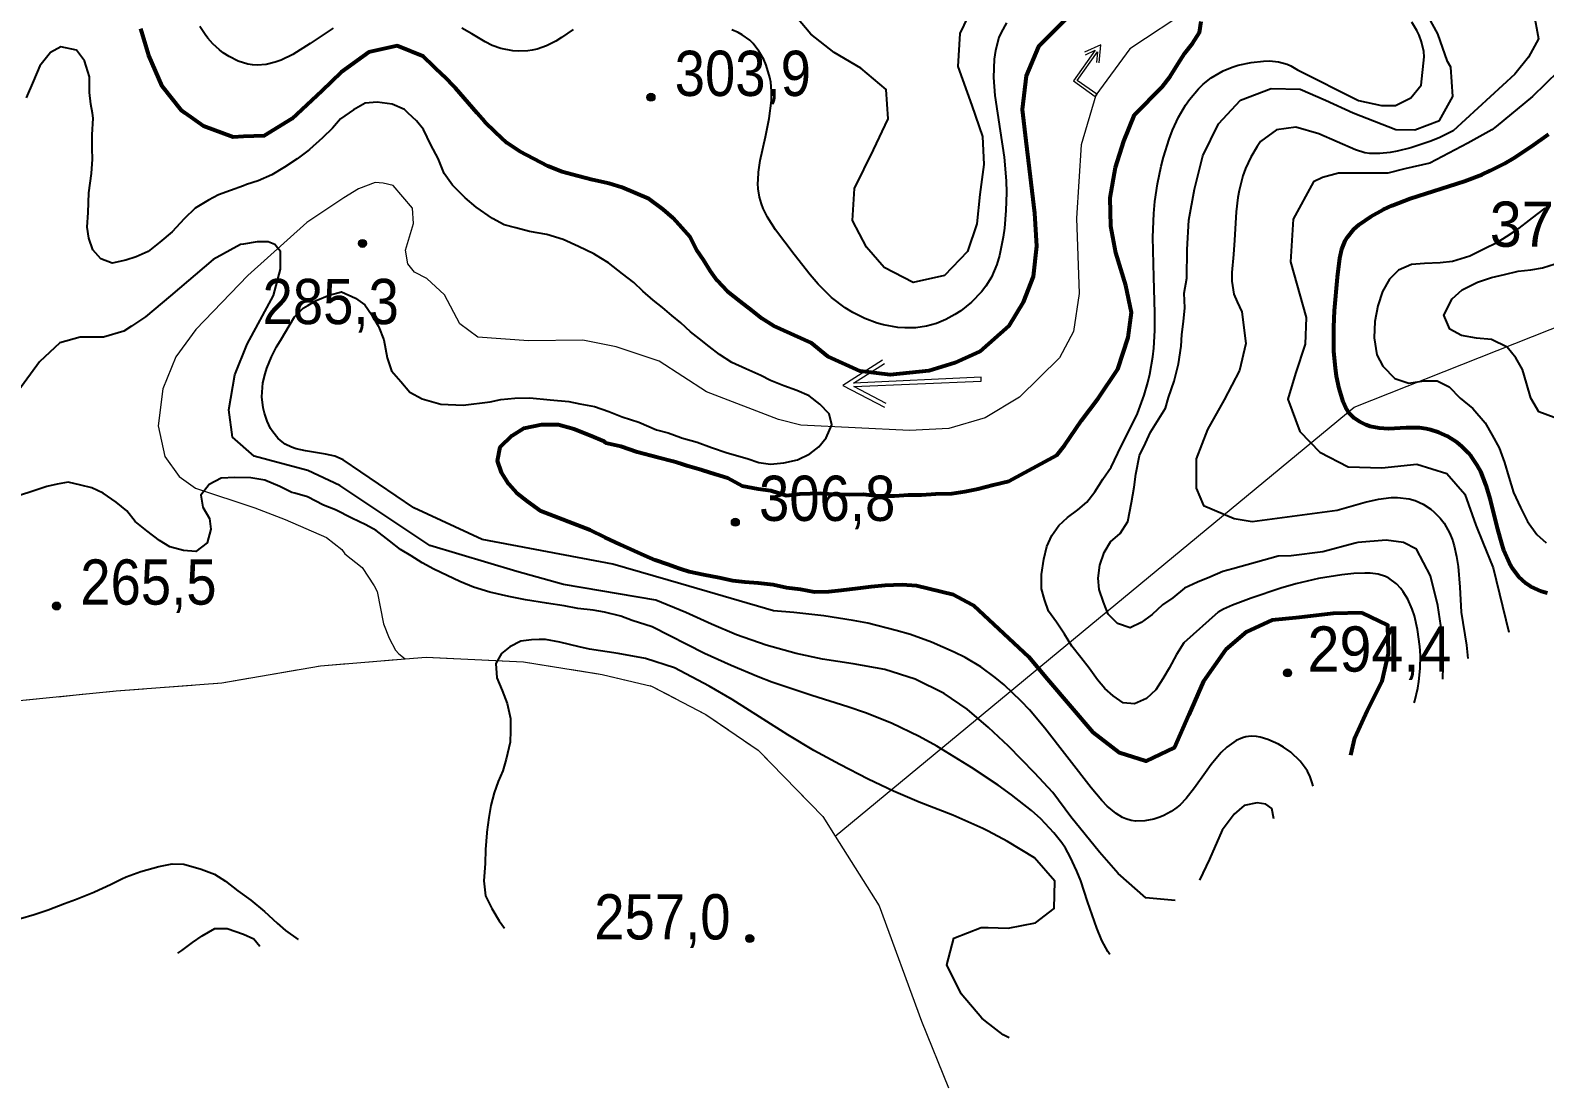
# Model space of a CAD drawing. Header units: metres. Extents: x 545098 to 555652, y 1854398 to 1862642.
# Drawn here: x 552745 to 553314, y 1857845 to 1858242 of the extents above; entities that cross this region are included whole.
import ezdxf
from ezdxf.enums import TextEntityAlignment as Align

# ---------------------------------------------------------------- set-up
doc = ezdxf.new("R2010")
doc.units = ezdxf.units.M
doc.header["$LTSCALE"] = 6.8
doc.linetypes.add('SHORT_DASHED', pattern=[2.7, 1.5, -1.2])
for name, color, linetype, lineweight in [('1', 7, 'Continuous', 25), ('2', 7, 'Continuous', 53), ('34', 7, 'Continuous', 13), ('35', 7, 'Continuous', 13), ('44', 7, 'Continuous', 13), ('45', 7, 'SHORT_DASHED', 13), ('5', 7, 'Continuous', 13)]:
    doc.layers.add(name, color=color, linetype=linetype, lineweight=lineweight)

msp = doc.modelspace()

# ---------------------------------------------------------------- hatches: boundary and pattern name
at = {"layer": '5'}
for points in [[(552979.53, 1858216.8, 1), (552976.53, 1858216.8, 1)], [(552871.17, 1858161.88, 1), (552868.17, 1858161.88, 1)], [(553011.21, 1858057.11, 1), (553008.21, 1858057.11, 1)], [(552756.26, 1858025.64, 1), (552753.26, 1858025.64, 1)], [(553218.64, 1858000.48, 1), (553215.64, 1858000.48, 1)], [(553016.62, 1857900.68, 1), (553013.62, 1857900.68, 1)]]:
    msp.add_hatch(color=256, dxfattribs=at).paths.add_polyline_path(points)

# ---------------------------------------------------------------- linework, layer by layer
at = {"layer": '1'}
for points in [[(553180.11, 1858170.57), (553182.21, 1858182.33), (553185.29, 1858194.85), (553191.22, 1858206.86), (553199.48, 1858215.73), (553210.97, 1858220.15), (553221.86, 1858219.88), (553231.41, 1858215.68), (553241.77, 1858210.98), (553257.76, 1858204.64), (553264.89, 1858204.59), (553274.26, 1858208.1), (553279.16, 1858217.09), (553278.52, 1858228.08), (553277.26, 1858230.2), (553273.58, 1858240.63), (553264.66, 1858256.94)], [(553101.55, 1858180.24), (553100.43, 1858169.24), (553096.88, 1858158.81), (553088.32, 1858149.81), (553076.5, 1858147.17), (553065.59, 1858152.81), (553058.95, 1858160.48), (553053.74, 1858170.48), (553054.52, 1858182.5), (553061.65, 1858197.03), (553067.1, 1858208.66), (553066.38, 1858219.75), (553056.9, 1858227.72), (553046.82, 1858233.68), (553038.02, 1858240.55), (553029.32, 1858250.97)], [(553111.53, 1858244.8), (553109.54, 1858241.16), (553108.74, 1858239.26), (553107.41, 1858234.42), (553106.93, 1858231.07), (553106.73, 1858224.26), (553107.2, 1858217.51), (553109.17, 1858204.21), (553110.66, 1858194.26), (553111.4, 1858185.42), (553111.51, 1858180.97), (553111.35, 1858174.29), (553110.78, 1858167.6), (553110.32, 1858164.26), (553108.95, 1858157.36), (553107.94, 1858154.02), (553105.88, 1858149.26), (553103.78, 1858145.87), (553102.14, 1858143.75), (553098.41, 1858139.86), (553094.38, 1858136.59), (553092.22, 1858135.15)], [(553098.52, 1858250.15), (553094.09, 1858240.79), (553093.25, 1858228.43), (553098.6, 1858213.73), (553102.51, 1858202.06), (553103.06, 1858191.49), (553101.55, 1858180.24)], [(553166.88, 1858149.25), (553166.53, 1858164.26), (553166.9, 1858173.16), (553167.32, 1858177.6), (553168.27, 1858184.25), (553169.65, 1858190.91), (553170.51, 1858194.26), (553172.67, 1858201.08), (553173.97, 1858204.44), (553176.22, 1858209.3), (553178.86, 1858213.87), (553180.34, 1858216.01), (553183.63, 1858219.95), (553185.45, 1858221.72), (553188.41, 1858224.08), (553192.98, 1858226.73), (553196.29, 1858228.1), (553198.6, 1858228.84), (553203.41, 1858229.93), (553208.06, 1858230.44), (553210.38, 1858230.46), (553213.76, 1858230.13), (553216.93, 1858229.29), (553218.41, 1858228.65), (553220.9, 1858227.09), (553243.79, 1858215.62), (553252.44, 1858213.69), (553257.73, 1858213.69), (553263.5, 1858216.58), (553267.34, 1858221.39), (553268.47, 1858232.06), (553268.29, 1858233.97), (553267.48, 1858237.62), (553266.53, 1858240.21), (553265.74, 1858241.88), (553263.86, 1858245.08)], [(553309.57, 1858249.01), (553311.4, 1858238.82), (553307.65, 1858231.88), (553302.54, 1858225.44), (553279.33, 1858204.26), (553274.39, 1858201.7), (553270.89, 1858200.26), (553263.41, 1858197.84), (553258.27, 1858196.54), (553255.66, 1858196.05), (553251.77, 1858195.63), (553247.99, 1858195.72), (553246.17, 1858195.99), (553242.71, 1858197.09), (553228.89, 1858203.11), (553220.24, 1858205.52), (553213.03, 1858204.56), (553207, 1858200.18), (553205.67, 1858198.27), (553203.33, 1858194.26), (553201.38, 1858190.01), (553200.37, 1858187.24), (553198.93, 1858181.8), (553198.45, 1858179.12), (553197.83, 1858173.81), (553197.24, 1858163.15), (553196.85, 1858157.7), (553196.23, 1858151.02), (553196.2, 1858147.7), (553197.01, 1858142.85), (553198.19, 1858139.94), (553199.96, 1858136.14), (553201.49, 1858124.24), (553199.09, 1858114.14), (553193.32, 1858103.07), (553187.07, 1858092.01), (553182.75, 1858080.95), (553182.86, 1858069.94), (553185.58, 1858063.4), (553197.02, 1858058.5), (553203.89, 1858057.38), (553235.76, 1858061.6), (553246.34, 1858064.67), (553251.33, 1858065.78), (553256.11, 1858066.37), (553258.41, 1858066.42), (553262.87, 1858065.92), (553265.01, 1858065.33), (553268.11, 1858063.95), (553271, 1858062), (553272.21, 1858060.96), (553274.44, 1858058.65), (553275.9, 1858056.75), (553278.08, 1858052.88), (553279.16, 1858050.13), (553279.36, 1858049.48), (553279.74, 1858048.22), (553280.63, 1858044.26), (553281.2, 1858040.49), (553281.85, 1858032.67), (553282.39, 1858023.28), (553284.35, 1858010.86), (553284.81, 1858005.9)], [(552810.53, 1858240.41), (552808.62, 1858243.44)], [(552858.71, 1858242.78), (552849.99, 1858236.98), (552843.47, 1858232.91), (552839.08, 1858230.77), (552836.87, 1858229.95), (552833.52, 1858229.13), (552830.13, 1858228.86), (552828.41, 1858228.98), (552826.61, 1858229.27), (552823.03, 1858230.39), (552819.56, 1858232.1), (552817.36, 1858233.53), (552815.97, 1858234.59), (552813.41, 1858236.93), (552811.61, 1858238.97), (552810.53, 1858240.41)], [(552948.82, 1858242.23), (552944.47, 1858239.22), (552942.24, 1858237.89), (552938.81, 1858236.19), (552935.25, 1858234.95), (552933.41, 1858234.53), (552931.75, 1858234.28), (552928.36, 1858234.12), (552926.08, 1858234.27), (552921.61, 1858235.14), (552918.41, 1858236.3), (552915.77, 1858237.62), (552910.74, 1858240.67), (552906.94, 1858242.79)], [(553092.22, 1858135.15), (553088.82, 1858133.29), (553085.25, 1858131.83), (553083.41, 1858131.26), (553081.46, 1858130.8), (553077.48, 1858130.23), (553073.44, 1858130.14), (553070.75, 1858130.33), (553065.4, 1858131.25), (553062.99, 1858131.92), (553058.3, 1858133.66), (553053.83, 1858135.9), (553051.01, 1858137.64), (553045.79, 1858141.63), (553040.83, 1858146.57), (553037.78, 1858150.14), (553031.84, 1858157.68), (553024.76, 1858166.97), (553021.75, 1858171.78), (553020.16, 1858175.06), (553019.52, 1858176.73), (553018.79, 1858179.26), (553018.3, 1858182.35), (553018.19, 1858184.45), (553018.26, 1858185.8), (553018.4, 1858188.71), (553019.03, 1858193.06), (553020.99, 1858201.97), (553022.44, 1858208.78), (553023.29, 1858215.65), (553023.33, 1858219.1), (553023.01, 1858222.54), (553022.71, 1858224.26), (553021.34, 1858228.85), (553020.36, 1858231.06), (553018.55, 1858234.18), (553016.35, 1858236.97), (553015.1, 1858238.21), (553012.34, 1858240.32), (553010.83, 1858241.16), (553008.41, 1858242.11)], [(552886.86, 1858210.88), (552885.42, 1858212.21), (552880.77, 1858214.21), (552875.16, 1858214.99), (552870.62, 1858214.61), (552866.34, 1858212.07), (552861.43, 1858208.71), (552858.37, 1858205.21), (552854.59, 1858201.63), (552849.82, 1858197.18), (552849.17, 1858196.7), (552845.11, 1858193.67), (552840.36, 1858190.51), (552835.56, 1858187.72), (552830.52, 1858185.44), (552826.11, 1858183.98), (552825.02, 1858183.58), (552820.14, 1858181.78), (552815.57, 1858180.12), (552811.77, 1858178.18), (552806.81, 1858175.18), (552802.72, 1858171.19), (552798.19, 1858166.23), (552793.52, 1858162.35), (552789.18, 1858158.88), (552784.65, 1858156.85), (552780.77, 1858155.64), (552775.59, 1858154.45), (552771.34, 1858156.13), (552768.36, 1858159.43), (552766.9, 1858163.84), (552766.21, 1858167.98), (552766.63, 1858173.54), (552766.82, 1858180.91), (552767.94, 1858188.2), (552768.2, 1858193.56), (552768.07, 1858197.58), (552768.17, 1858202.74), (552768.5, 1858209.02), (552768.21, 1858210.85), (552767.68, 1858214.24), (552767.14, 1858218.58), (552767.15, 1858224.46), (552765.31, 1858230.47), (552762.24, 1858234.5), (552756.39, 1858235.8), (552752.43, 1858233.66), (552748.47, 1858228.58), (552746.04, 1858222.96), (552743.34, 1858216.57)], [(553318.95, 1858226.66), (553309.12, 1858217.06), (553295.46, 1858205.78), (553293.92, 1858204.59), (553284.9, 1858199.56), (553270.6, 1858192.08), (553261.23, 1858189.91), (553254.75, 1858188.3), (553236.24, 1858188.3)], [(552840.65, 1858086.49), (552838.91, 1858087.77), (552837.85, 1858088.77), (552835.98, 1858091.08), (552835.17, 1858092.36), (552833.82, 1858095.13), (552832.82, 1858098.1), (552832.35, 1858100.14), (552831.91, 1858104.26), (552831.92, 1858106.03), (552832.29, 1858109.5), (552833.06, 1858112.87), (552833.76, 1858115.05), (552835.49, 1858119.26), (552837.41, 1858123.04), (552838.83, 1858125.47), (552844.16, 1858134.25), (552847.42, 1858137.59), (552849.17, 1858138.61), (552852.22, 1858140.38), (552857.11, 1858142.46), (552861.72, 1858143.76), (552866.98, 1858141.28), (552870.59, 1858138.79), (552873.05, 1858135.24), (552875.58, 1858130.88), (552875.84, 1858130.44), (552877.71, 1858125.72), (552878.92, 1858118.89), (552880.62, 1858113.96), (552884.05, 1858109.97), (552887.48, 1858105.99), (552892.02, 1858103.43), (552899.04, 1858101.54), (552907.54, 1858101.12), (552917.67, 1858102.36), (552921.6, 1858103.22), (552926.87, 1858103.68), (552932.54, 1858103.83), (552940.16, 1858103.11), (552947.21, 1858102.51), (552951.36, 1858101.56), (552956.81, 1858100.57), (552962.18, 1858098.67), (552967.2, 1858096.71), (552973.5, 1858094.73), (552980.09, 1858091.87), (552984.45, 1858090.76), (552989.21, 1858088.91), (552989.46, 1858088.81), (552995.36, 1858087.15), (553000.74, 1858085.24), (553006.68, 1858083.21), (553014.11, 1858081.01), (553018.51, 1858079.53), (553022.98, 1858078.98), (553027.89, 1858079.4), (553033.07, 1858080.59), (553037.75, 1858082.82), (553041.1, 1858085.43), (553043.79, 1858088.89), (553045.95, 1858093.74), (553044.9, 1858097.83), (553041.51, 1858101.46), (553037.45, 1858104.63), (553032.8, 1858106.63), (553027.99, 1858108.42), (553022.97, 1858110.37), (553019.25, 1858112.3), (553013.63, 1858114.73), (553008.37, 1858117.2), (553003.78, 1858120.13), (552999.92, 1858123.14), (552996.27, 1858125.99), (552992.82, 1858128.69), (552989.27, 1858132.11), (552985.82, 1858134.8), (552982.32, 1858137.86), (552978.87, 1858140.56), (552974.97, 1858143.93), (552971.63, 1858147.19), (552967.36, 1858150.52), (552962.08, 1858154.65), (552959.17, 1858156.41), (552956.53, 1858158), (552950.86, 1858160.79), (552945.04, 1858163.38), (552938.94, 1858165.2), (552932.36, 1858166.41), (552927.24, 1858167.8), (552922.88, 1858168.91), (552918.54, 1858171.31), (552912.33, 1858175.51), (552908.23, 1858179.04), (552903.42, 1858183.77), (552900.31, 1858188.16), (552898.15, 1858193.77), (552895.31, 1858198.93), (552892.59, 1858204.65), (552889.97, 1858208), (552886.86, 1858210.88)], [(553236.24, 1858188.3), (553230.25, 1858186.67), (553226.94, 1858184.98), (553219.25, 1858171.01), (553218.26, 1858154.97), (553224.15, 1858134.08), (553223.78, 1858124.04), (553220.09, 1858112.95), (553217.19, 1858103.35), (553221.69, 1858091.22), (553229.21, 1858083.44), (553239.87, 1858077.99), (553252.6, 1858077.62), (553265.66, 1858078.91), (553276.94, 1858075.46), (553283.7, 1858067.69), (553287.82, 1858056.06), (553290.49, 1858049.48), (553294.34, 1858039.98), (553300.22, 1858015.82)], [(553313.76, 1858175.16), (553309.05, 1858171.46), (553302.88, 1858166.79), (553299.2, 1858164.38), (553295.53, 1858161.98), (553291.42, 1858159.92), (553285.63, 1858157.08), (553279.14, 1858155.14), (553274.46, 1858154.6), (553268.56, 1858154.31), (553263.67, 1858153.94), (553258.78, 1858151.79), (553255.41, 1858148.43), (553252.79, 1858143.78), (553251.04, 1858138.44), (553249.94, 1858132.58), (553249.67, 1858126.43), (553250.61, 1858120.02), (553252.88, 1858115.74), (553257.37, 1858111.12), (553262.71, 1858109.37), (553268.34, 1858110.22), (553273.29, 1858110.2), (553277.89, 1858107.97), (553281.94, 1858103.7), (553286.73, 1858099.9), (553291.31, 1858094.51), (553294.02, 1858089.88), (553296.56, 1858085.04), (553298.58, 1858079.54), (553300.21, 1858074), (553302.06, 1858068.29), (553304.69, 1858062.67), (553307.27, 1858057.43), (553310.81, 1858052.51), (553314.33, 1858049.36)], [(553275.46, 1857998.17), (553275.56, 1858002.86), (553275.46, 1858013.27), (553273.59, 1858025.83), (553270.82, 1858036.99), (553265.62, 1858046.98), (553260.68, 1858049.48), (553254.18, 1858050.33), (553243.47, 1858049.48), (553242.55, 1858049.3), (553230.38, 1858045.97), (553218.53, 1858044.51), (553213.62, 1858044.32), (553196.64, 1858039.66), (553192.87, 1858038.62), (553187.99, 1858036.48), (553183.27, 1858034.55), (553178.38, 1858032.4), (553174.06, 1858028.73), (553170.22, 1858026.11), (553166.29, 1858022.5), (553162.1, 1858019.44), (553157.99, 1858017.38), (553153.26, 1858019.01), (553149.69, 1858022.55), (553147.98, 1858027.09), (553146.43, 1858031.85), (553145.94, 1858036.14), (553146.56, 1858040.96), (553148.19, 1858045.69), (553150.68, 1858049.73), (553154.27, 1858052.91), (553157.1, 1858057.39), (553158.46, 1858064.47), (553159.56, 1858070.32), (553160.18, 1858075.14), (553161.53, 1858082.21), (553163.77, 1858086.82), (553165.65, 1858090.99), (553168.15, 1858095.03), (553171.33, 1858099.95), (553172.44, 1858104.03), (553174.49, 1858110.19), (553176.11, 1858116.7), (553177.11, 1858123.34), (553177.4, 1858127.72), (553178.02, 1858132.54), (553178.6, 1858137.74), (553178.36, 1858143.25), (553179.29, 1858148.89), (553179.42, 1858159.63), (553180.11, 1858170.57)], [(553174.95, 1857915.03), (553163.93, 1857916.01), (553153.46, 1857925.15), (553146.46, 1857933.1), (553135.79, 1857946.4), (553128.97, 1857955.56), (553122.14, 1857962.99), (553112.32, 1857972.96), (553104.79, 1857979.98), (553096.75, 1857986.84), (553088.17, 1857992.76), (553077.2, 1857998.08), (553065.89, 1858001.73), (553054.02, 1858003.93), (553042.41, 1858005.72), (553032.58, 1858007.84), (553021.24, 1858010.96), (553010.12, 1858014.85), (553000.81, 1858018.87), (552991.15, 1858023.16), (552979.83, 1858027.78), (552945.15, 1858033.67), (552927.7, 1858038.58), (552894.98, 1858048.4), (552861.15, 1858070.87), (552849.16, 1858076.6), (552839.28, 1858079.14), (552829.04, 1858081.96), (552820.86, 1858089.12), (552819.48, 1858099.38), (552821.73, 1858112.55), (552826.33, 1858124.08), (552836.25, 1858142.38), (552838.83, 1858152.19), (552838.83, 1858158.9), (552836.77, 1858161.48), (552834.19, 1858162.52), (552830.06, 1858162.52), (552825.02, 1858161.67), (552823.87, 1858161.48), (552813.55, 1858155.8), (552797.56, 1858142.14), (552788.14, 1858134.32), (552782.93, 1858130.85), (552779.96, 1858128.87), (552772.33, 1858126.68), (552763.6, 1858126.68), (552755.97, 1858124.5), (552748.33, 1858117.41), (552736.88, 1858101.58)], [(553317.3, 1858096.5), (553311.52, 1858098.59), (553308.55, 1858103.78), (553306.92, 1858109.32), (553305.33, 1858114.47), (553302.84, 1858118.93), (553299.61, 1858122.9), (553293.74, 1858125.78), (553288.15, 1858126.31), (553282.51, 1858127.24), (553278.07, 1858129.69), (553275.88, 1858134.97), (553278.93, 1858141.05), (553282.68, 1858144.45), (553288.48, 1858147.3), (553293.8, 1858149.1), (553298.61, 1858150.26), (553303.81, 1858151.45), (553308.49, 1858152), (553312.95, 1858152.71), (553317.71, 1858154.25)], [(553264.72, 1857989.28), (553264.95, 1857990.03), (553266.07, 1857994.82), (553266.47, 1857997.25), (553266.95, 1858002.16), (553267.02, 1858007.09), (553266.84, 1858010.37), (553266, 1858016.85), (553264.79, 1858022), (553263.95, 1858024.51), (553262.31, 1858028.16), (553260.62, 1858030.93), (553259.65, 1858032.22), (553258.03, 1858033.99), (553255.23, 1858036.07), (553253.93, 1858036.7), (553251.14, 1858037.54), (553248.17, 1858037.93), (553246.13, 1858038), (553241.99, 1858037.83), (553237.46, 1858037.39), (553228.7, 1858035.96), (553220.21, 1858033.91), (553214.61, 1858032.28), (553203.41, 1858028.57), (553196.4, 1858025.97), (553193.04, 1858024.46), (553191.05, 1858023.28), (553178.14, 1858011.74), (553175.37, 1858007.36), (553172.69, 1858002.25), (553170.25, 1857998.28), (553167.64, 1857994.11), (553164.18, 1857990.93), (553159.65, 1857988.9), (553155.38, 1857989.29), (553151.57, 1857991.94), (553148.48, 1857994.68), (553145.7, 1857997.83), (553142.59, 1858002.22), (553139.52, 1858006.25), (553136.05, 1858010.59), (553133.3, 1858015.03), (553130.35, 1858019.62), (553127.29, 1858023.65), (553125.82, 1858028.06), (553124.77, 1858032.15), (553124.67, 1858037.46), (553125.6, 1858043.27), (553126.67, 1858047.99), (553128.56, 1858052.08), (553131.21, 1858055.89), (553134.51, 1858058.87), (553138.38, 1858061.73), (553141.69, 1858064.71), (553144.7, 1858068.57), (553147.79, 1858073.36), (553150.91, 1858077.78), (553153.39, 1858083.04), (553160.71, 1858097.95), (553163.29, 1858104.9), (553164.64, 1858109.63), (553165.39, 1858112.82), (553166.49, 1858119.26), (553166.86, 1858122.56), (553167.26, 1858129.19), (553167.32, 1858135.86), (553166.88, 1858149.25)], [(553226.76, 1857957.88), (553226.43, 1857959.24), (553225.64, 1857961.49), (553224.62, 1857963.55), (553223.8, 1857964.87), (553221.86, 1857967.37), (553218.31, 1857970.7), (553215.61, 1857972.61), (553213.7, 1857973.72), (553209.68, 1857975.52), (553206.88, 1857976.37), (553205.48, 1857976.63), (553203.41, 1857976.74), (553201.47, 1857976.5), (553200.22, 1857976.15), (553197.79, 1857975.07), (553194.38, 1857972.64), (553192.25, 1857970.63), (553188.41, 1857966.09), (553186.26, 1857963.12), (553182.24, 1857957.33), (553179.1, 1857953.33), (553176.77, 1857950.95), (553175.49, 1857949.86), (553173.41, 1857948.37), (553170.67, 1857946.88), (553169.21, 1857946.27), (553166.95, 1857945.52), (553163.48, 1857944.86), (553160.05, 1857944.83), (553158.41, 1857945.08), (553156.43, 1857945.67), (553155.17, 1857946.21), (553152.77, 1857947.63), (553149.43, 1857950.41), (553147.35, 1857952.59), (553143.41, 1857957.33), (553126.02, 1857979.73), (553120.16, 1857986.61), (553117.12, 1857989.87), (553110.71, 1857995.99), (553107.31, 1857998.81), (553101.88, 1858002.72), (553096, 1858006.23), (553091.89, 1858008.34), (553083.41, 1858012.04), (553075.5, 1858014.88), (553070.18, 1858016.49), (553059.42, 1858019.15), (553053.97, 1858020.23), (553042.93, 1858021.95), (553031.68, 1858023.2), (553024.04, 1858023.85), (552989.21, 1858033.93), (552963.69, 1858041.31), (552914.61, 1858050.58), (552888.98, 1858062.59), (552862.39, 1858080.58), (552859.22, 1858081.91), (552855.71, 1858082.74), (552848.3, 1858083.91), (552844.71, 1858084.73), (552843.01, 1858085.32), (552840.65, 1858086.49)], [(552887.9, 1858044.48), (552883.93, 1858046.93), (552879.87, 1858050.1), (552874.79, 1858054.06), (552870.86, 1858056.15), (552865.6, 1858058.62), (552859.52, 1858061.73), (552855.08, 1858063.57), (552849, 1858066.68), (552844.26, 1858068.02), (552843.11, 1858068.34), (552838.61, 1858070.54), (552832.99, 1858072.97), (552827.75, 1858073.79), (552821.67, 1858073.96), (552816.56, 1858073.7), (552812.08, 1858071.31), (552808.91, 1858067.25), (552809.65, 1858062.75), (552812.19, 1858058.47), (552812.68, 1858054.49), (552811.3, 1858049.37), (552807.11, 1858046.1), (552802.48, 1858046.45), (552797.35, 1858047.83), (552793.38, 1858050.28), (552788.7, 1858053.93), (552784.24, 1858057.42), (552781.17, 1858061.45), (552777.11, 1858064.62), (552772.28, 1858068.06), (552767.99, 1858070.1), (552763.83, 1858071.06), (552759.11, 1858072.13), (552754.97, 1858071.44), (552751.04, 1858070.59), (552735.53, 1858065.37)], [(553150.37, 1857894.69), (553149.66, 1857895.74), (553147.39, 1857899.95), (553145.44, 1857904.59), (553142.02, 1857914.62), (553139.43, 1857922.31), (553138, 1857926.05), (553135.53, 1857931.37), (553133.67, 1857934.58), (553132.32, 1857936.61), (553129.38, 1857940.42), (553124.46, 1857945.63), (553120.91, 1857948.82), (553113.41, 1857954.72), (553108.49, 1857958.25), (553098.41, 1857964.98), (553085.38, 1857972.97), (553078.7, 1857976.65), (553068.41, 1857981.6), (553058.6, 1857985.48), (553051.93, 1857987.78), (553038.48, 1857992.06), (553023.41, 1857997.07), (553018.26, 1857999.01), (553008.11, 1858003.23), (552998.11, 1858007.82), (552978.41, 1858017.75), (552970.93, 1858020.19), (552966.69, 1858021.87), (552960.63, 1858023.33), (552956.32, 1858024.08), (552950.56, 1858024.66), (552945.47, 1858025.68), (552938.74, 1858026.69), (552930.88, 1858027.92), (552924.66, 1858029.18), (552917.48, 1858030.86), (552911.38, 1858032.68), (552906.17, 1858034.8), (552901.47, 1858037.15), (552896.41, 1858039.47), (552892.08, 1858041.87), (552887.9, 1858044.48)], [(553112.56, 1857863.41), (553110.32, 1857864.52), (553103.71, 1857869.68), (553102.35, 1857870.74), (553094.56, 1857879.88), (553089.13, 1857890.82), (553091.77, 1857900.82), (553102.02, 1857904.87), (553104.62, 1857904.81), (553112.15, 1857904.62), (553122.43, 1857906.52), (553129.51, 1857911.97), (553129.75, 1857922.26), (553122.02, 1857930.98), (553111.91, 1857937.15), (553104.62, 1857941.02), (553102.71, 1857942.03), (553091.46, 1857946.99), (553078.7, 1857951.97), (553069.06, 1857956.05), (553059.59, 1857960.58), (553048.92, 1857966.04), (553039.25, 1857971.29), (553029.37, 1857977.28), (553020.16, 1857983.13), (553008.51, 1857990.5), (552999.83, 1857995.56), (552986.83, 1858002.45), (552975.98, 1858005.95), (552965.76, 1858007.81), (552954.92, 1858009.37), (552951.07, 1858010.28), (552943.75, 1858012.1), (552938.39, 1858013.09), (552936, 1858013), (552933.18, 1858012.89), (552929.2, 1858012.43), (552925.01, 1858010.33), (552921.88, 1858007.75), (552919.69, 1858004.07), (552920.12, 1857998.68), (552922.08, 1857993.87), (552924.05, 1857989.06), (552925.32, 1857983.36), (552925.25, 1857978.72), (552925.14, 1857974.47), (552923.67, 1857968.06), (552922.36, 1857963.67), (552920.62, 1857959.64), (552919.09, 1857955.43), (552917.83, 1857950.65), (552917.14, 1857946.14), (552916.38, 1857940.61), (552916.36, 1857940.39), (552915.92, 1857934.11), (552915.73, 1857928.85), (552915.27, 1857922.34), (552915.92, 1857916.78), (552918.28, 1857912.01), (552921.05, 1857907.3), (552922.97, 1857904.54)], [(553205.73, 1857951.73), (553200.83, 1857950.64), (553197.02, 1857947.37), (553192.51, 1857941.35), (553187.83, 1857930.46), (553184.11, 1857922.6)], [(553212.03, 1857945.69), (553211.17, 1857949.55), (553208.99, 1857951.19), (553205.73, 1857951.73)], [(552741.2, 1857908.16), (552746.34, 1857909.71), (552751.63, 1857911.46), (552757.76, 1857913.87), (552761.81, 1857915.29), (552768.78, 1857918.11), (552768.97, 1857918.19), (552775.06, 1857920.96), (552779.29, 1857923.07), (552780.94, 1857923.89), (552786.39, 1857925.84), (552793.13, 1857927.77), (552798.15, 1857928.76), (552802.58, 1857928.57), (552809.04, 1857926.79), (552814.05, 1857924.84), (552816.88, 1857923.07), (552818.23, 1857922.23), (552822.9, 1857918.59), (552827.73, 1857915.14), (552832.85, 1857910.82), (552837.61, 1857906.45), (552840.7, 1857903.71), (552845.53, 1857900.26), (552845.54, 1857900.26)], [(552800.34, 1857895.22), (552801.82, 1857896.13), (552805.85, 1857899.2), (552809.4, 1857901.66), (552814.2, 1857904.45), (552818.79, 1857904.46), (552824.93, 1857902.28), (552828.81, 1857900.56), (552831.1, 1857897.76)]]:
    msp.add_lwpolyline(points, dxfattribs=at)
at = {"layer": '2'}
for points in [[(553133.62, 1858245.86), (553123.56, 1858235.91), (553118.91, 1858224.81), (553117.46, 1858212.16), (553118.8, 1858200.4), (553120.08, 1858190.03), (553122.14, 1858173.3), (553122.81, 1858160.92), (553121.53, 1858149.47), (553117.78, 1858139.77), (553112.42, 1858130.94), (553101.58, 1858121.23), (553092.21, 1858117.06), (553082.37, 1858114.02), (553067.83, 1858112.56), (553056.6, 1858113.86), (553044.42, 1858119.34), (553038.16, 1858124.48), (553024.09, 1858130.87), (553019.61, 1858133.71), (553015.91, 1858136.64), (553011.56, 1858140.09), (553006.77, 1858143.88), (553002.94, 1858147.98), (553000.36, 1858151.43), (552997.7, 1858155.67), (552995.3, 1858159.34), (552992.76, 1858164.19), (552989.58, 1858167.77), (552986.39, 1858171.35), (552982.65, 1858174.67), (552977.26, 1858178.59), (552972.26, 1858180.78), (552967.26, 1858182.96), (552962.36, 1858184.37), (552956.07, 1858185.81), (552950.77, 1858187.17), (552944.65, 1858188.83), (552939.26, 1858190.98), (552934, 1858193.72), (552928.75, 1858196.47), (552923.83, 1858199.66), (552919.61, 1858203.71), (552915.6, 1858207.59), (552912.73, 1858210.88), (552904.62, 1858220.19), (552900.13, 1858224.92), (552892.57, 1858232.15), (552882.63, 1858236.09), (552872.06, 1858233.82), (552861.71, 1858226.2), (552854.4, 1858219.28), (552843.12, 1858208.76), (552832.73, 1858202.32), (552825.02, 1858202.01), (552821.08, 1858201.85), (552809.93, 1858205.96), (552803.05, 1858210.85), (552801.69, 1858211.82), (552794.44, 1858220.93), (552789.36, 1858232.55), (552786.41, 1858242.51)], [(553152.49, 1858190.36), (553155.67, 1858200.32), (553159.61, 1858210.26), (553170.03, 1858220.76), (553173.04, 1858224.61), (553175.96, 1858229.2), (553178.57, 1858233.37), (553181.42, 1858237.03), (553184.03, 1858241.21), (553184.63, 1858245.32)], [(553270.8, 1858091.9), (553269.18, 1858092.26), (553266.75, 1858092.59), (553261.73, 1858092.6), (553255, 1858092.25), (553251.59, 1858092.43), (553248.19, 1858093.13), (553246.54, 1858093.69), (553244.22, 1858094.8), (553242.15, 1858096.24), (553241.24, 1858097.09), (553240.43, 1858098.02), (553239.07, 1858100.09), (553238.01, 1858102.39), (553236.5, 1858107.34), (553235.54, 1858112), (553235.08, 1858115.08), (553234.53, 1858121.23), (553234.46, 1858130.45), (553234.79, 1858136.64), (553235.9, 1858149.26), (553236.78, 1858156.32), (553237.58, 1858159.68), (553238.81, 1858162.81), (553239.63, 1858164.26), (553242.05, 1858167.23), (553244.01, 1858168.98), (553248.41, 1858172.03), (553253.2, 1858174.65), (553256.47, 1858176.17), (553263.15, 1858178.79), (553283.54, 1858185.31), (553290.17, 1858187.81), (553293.41, 1858189.25), (553298.63, 1858191.96), (553302.02, 1858193.97), (553308.67, 1858198.31), (553315.2, 1858202.91)], [(553245.21, 1858023.07), (553234.28, 1858022.8), (553221.46, 1858021.32), (553211.27, 1858020.28), (553201.71, 1858015.88), (553196.64, 1858011.59), (553193.83, 1858009.22), (553185.51, 1857997.34), (553180.07, 1857984.74), (553174.71, 1857972.47), (553163.96, 1857967.28), (553154, 1857970.46), (553144.13, 1857978.16), (553135.99, 1857987.58), (553127.07, 1857997.99), (553120, 1858006.57), (553099.45, 1858025.68), (553098.64, 1858026.11), (553091.71, 1858029.81), (553077.72, 1858033.16), (553072.34, 1858033.53), (553065.84, 1858033.36), (553060.77, 1858032.78), (553055.7, 1858032.19), (553049.46, 1858031.46), (553044.78, 1858030.92), (553039.45, 1858030.89), (553034.2, 1858031.87), (553028.99, 1858032.45), (553023.92, 1858033.64), (553018.32, 1858034.17), (553013.33, 1858034.58), (553008.74, 1858035.04), (553003.66, 1858036.22), (552997.8, 1858037.32), (552992.33, 1858038.47), (552989.21, 1858039.53), (552988.43, 1858039.79), (552984.3, 1858041.29), (552979.57, 1858042.91), (552975.61, 1858044.63), (552971.66, 1858046.34), (552966.45, 1858048.7), (552960.8, 1858051.4), (552955.15, 1858054.11), (552936.68, 1858061.32), (552931.65, 1858064.92), (552927.58, 1858068.09), (552924.61, 1858071.4), (552921.86, 1858075.83), (552920.4, 1858080.24), (552921.42, 1858085.32), (552925.84, 1858089.72), (552930.27, 1858092.47), (552936.9, 1858093.84), (552943.14, 1858093.87), (552949.03, 1858092.21), (552955.02, 1858089.83), (552960.44, 1858087.56), (552960.58, 1858087.17), (552961.01, 1858087), (552966.7, 1858085.68), (552972.87, 1858083.63), (552980.42, 1858081.54), (552986.32, 1858080.05), (552989.21, 1858079.16), (552991.44, 1858078.47), (552997.18, 1858076.77), (553002.3, 1858075.19), (553006.81, 1858073.74), (553012.29, 1858070.82), (553018.25, 1858069.63), (553023.06, 1858069.01), (553028.91, 1858067.21), (553033.98, 1858067.8), (553041.65, 1858068.1), (553046.25, 1858067.65), (553052.58, 1858067.59), (553057.91, 1858067.62), (553063.12, 1858067.03), (553069.45, 1858066.98), (553074.73, 1858067.39), (553079.67, 1858067.38), (553084.96, 1858067.79), (553091.07, 1858067.91), (553095.92, 1858068.67), (553100.95, 1858069.65), (553106.71, 1858071.11), (553112.47, 1858072.56), (553130.53, 1858082.33), (553133.33, 1858085.91), (553139.7, 1858095.29), (553145.99, 1858103.59), (553153.44, 1858114.61), (553157.27, 1858126.59), (553158.56, 1858135.87), (553156.34, 1858146.02), (553152.57, 1858158.35), (553150.8, 1858168.34), (553150.55, 1858179.06), (553152.49, 1858190.36)], [(553314.83, 1858030.49), (553312.56, 1858031.11), (553311.11, 1858031.66), (553308.41, 1858033.01), (553306.8, 1858034.08), (553306.64, 1858034.23), (553304.02, 1858036.6), (553301.76, 1858039.55), (553300.49, 1858041.73), (553298.42, 1858046.5), (553297.55, 1858049.48), (553296.1, 1858054.41), (553293.4, 1858065.52), (553291.77, 1858070.97), (553289.67, 1858076.12), (553288.38, 1858078.55), (553286.09, 1858081.93), (553285.01, 1858083.22), (553282.6, 1858085.6), (553280.84, 1858087.03), (553277.03, 1858089.46), (553273.97, 1858090.87), (553270.8, 1858091.9)], [(553240.96, 1857969.63), (553242.4, 1857976.08), (553247.06, 1857986.22), (553252.68, 1857997.33), (553255.05, 1858007.73), (553254.8, 1858018.45), (553245.21, 1858023.07)]]:
    msp.add_lwpolyline(points, dxfattribs=at)
at = {"layer": '34'}
for p, q in [((553146.95, 1858236.52), (553140.82, 1858233.71)), ((553146.32, 1858229.81), (553146.95, 1858236.52)), ((553145.45, 1858217.97), (553144.87, 1858217.15))]:
    msp.add_line(p, q, dxfattribs=at)
for points in [[(553097.17, 1858406.57), (553113.3, 1858401.92), (553128.83, 1858396.68), (553138.27, 1858392.75), (553148.5, 1858387.63), (553152.74, 1858385.19), (553166.01, 1858371.14), (553182, 1858342.21), (553194.34, 1858314.05), (553203.95, 1858287.34), (553212.31, 1858269.76), (553211.64, 1858265.34), (553208.33, 1858259.82), (553200.08, 1858256.1), (553181.02, 1858250.34), (553157.93, 1858235.03), (553145.16, 1858217.56)], [(553141.24, 1858232.8), (553144.9, 1858234.47), (553136.71, 1858222.94), (553144.87, 1858217.15)], [(553145.45, 1858217.97), (553138.11, 1858223.17), (553145.69, 1858233.87), (553145.32, 1858229.9)], [(553145.16, 1858217.56), (553139.62, 1858198.96), (553137.89, 1858171.33), (553138.81, 1858143.02), (553136.72, 1858128.77), (553131.5, 1858118.88), (553116.49, 1858104.12), (553103.58, 1858096.31), (553089.85, 1858092.36), (553075.12, 1858091.62), (553034.32, 1858093.62), (553025.91, 1858095.74), (552998.85, 1858106.06), (552981.13, 1858117.62), (552964.91, 1858123.09), (552952.39, 1858125.53), (552932.08, 1858125.34), (552912.98, 1858126.68), (552906.29, 1858131.62), (552900.48, 1858142.59), (552893.82, 1858148.77), (552889.22, 1858151.15), (552886.67, 1858154.25), (552885.83, 1858159.3), (552888.77, 1858169.4), (552888.41, 1858175.13), (552881.2, 1858183.71), (552877.41, 1858184.55), (552874.47, 1858184.76), (552868.16, 1858182.45), (552862.69, 1858179.08), (552848.78, 1858169.74), (552826.63, 1858149.81), (552807.07, 1858129.58), (552799.59, 1858119.31), (552794.67, 1858107.22), (552792.92, 1858093.4), (552795.44, 1858081.86), (552800.85, 1858074.27), (552806.89, 1858069.96), (552829.26, 1858062.5), (552840.63, 1858058.09), (552856.2, 1858051.42), (552861.85, 1858046.91), (552863.03, 1858045.3), (552869.55, 1858040.14), (552874.08, 1858033.27), (552875.14, 1858031.12), (552877.53, 1858018.96), (552879.7, 1858013.57), (552882.04, 1858009.03), (552883.31, 1858007.67), (552885.7, 1858005.79)], [(552885.7, 1858005.79), (552893.57, 1858006.43), (552930.13, 1858004.69), (552959.73, 1857999.89), (552978.25, 1857995.56), (552998.66, 1857984.86), (553018.3, 1857971.49), (553042.58, 1857946.58), (553047.26, 1857939.17)], [(552673.19, 1857999.1), (552711.82, 1857992.48), (552724.64, 1857990.06), (552737.12, 1857989.72), (552777.2, 1857993.74), (552816.84, 1857996.78), (552853.87, 1858003.18), (552885.7, 1858005.79)], [(553047.26, 1857939.17), (553063.78, 1857913.02), (553079.59, 1857869.63), (553089.83, 1857844.61)]]:
    msp.add_lwpolyline(points, dxfattribs=at)
at = {"layer": '35'}
for p, q in [((553054.14, 1858109.36), (553065.75, 1858116.72)), ((553066.38, 1858101.73), (553054.17, 1858108.12))]:
    msp.add_line(p, q, dxfattribs=at)
for points in [[(553064.95, 1858117.99), (553050.09, 1858108.56), (553065.69, 1858100.4)], [(553054.17, 1858108.12), (553102.08, 1858110.13), (553102.02, 1858111.63), (553054.14, 1858109.36)]]:
    msp.add_lwpolyline(points, dxfattribs=at)
at = {"layer": '44'}
msp.add_lwpolyline([(553047.26, 1857939.17), (553242.13, 1858100.38), (553349.62, 1858142.93), (553431.66, 1858176.96), (553476.92, 1858196.83), (553501.62, 1858222.41), (553524.91, 1858241.43), (553540.54, 1858254), (553662.8, 1858354.08), (553675.82, 1858369.86)], dxfattribs=at)
at = {"layer": '45'}
for points in [[(552885.7, 1858005.79), (552893.57, 1858006.43), (552930.13, 1858004.69), (552959.73, 1857999.89), (552978.25, 1857995.56), (552998.66, 1857984.86), (553018.3, 1857971.49), (553042.58, 1857946.58), (553047.26, 1857939.17)], [(552673.19, 1857999.1), (552711.82, 1857992.48), (552724.64, 1857990.06), (552737.12, 1857989.72), (552777.2, 1857993.74), (552816.84, 1857996.78), (552853.87, 1858003.18), (552885.7, 1858005.79)]]:
    msp.add_lwpolyline(points, dxfattribs=at)
at = {"layer": '5'}
for centre in [(552978.03, 1858216.8), (552869.67, 1858161.88), (553009.71, 1858057.11), (552754.76, 1858025.64), (553217.14, 1858000.48), (553015.12, 1857900.68)]:
    msp.add_circle(centre, 1.5, dxfattribs=at)

# ---------------------------------------------------------------- texts
for s, width, p in [('303,9', 0.9, (553012.53, 1858217.3)), ('378,4', 0.95, (553320.12, 1858160.63)), ('285,3', 0.9, (552857.73, 1858131.57)), ('306,8', 0.9, (553044.21, 1858057.61)), ('265,5', 0.9, (552789.26, 1858026.14)), ('294,4', 0.95, (553251.64, 1858000.98)), ('257,0', 0.9, (552982.32, 1857900.33))]:
    msp.add_text(s, height=17, dxfattribs=dict(at, width=width)).set_placement(p, align=Align.CENTER)

doc.saveas('drawing.dxf')
